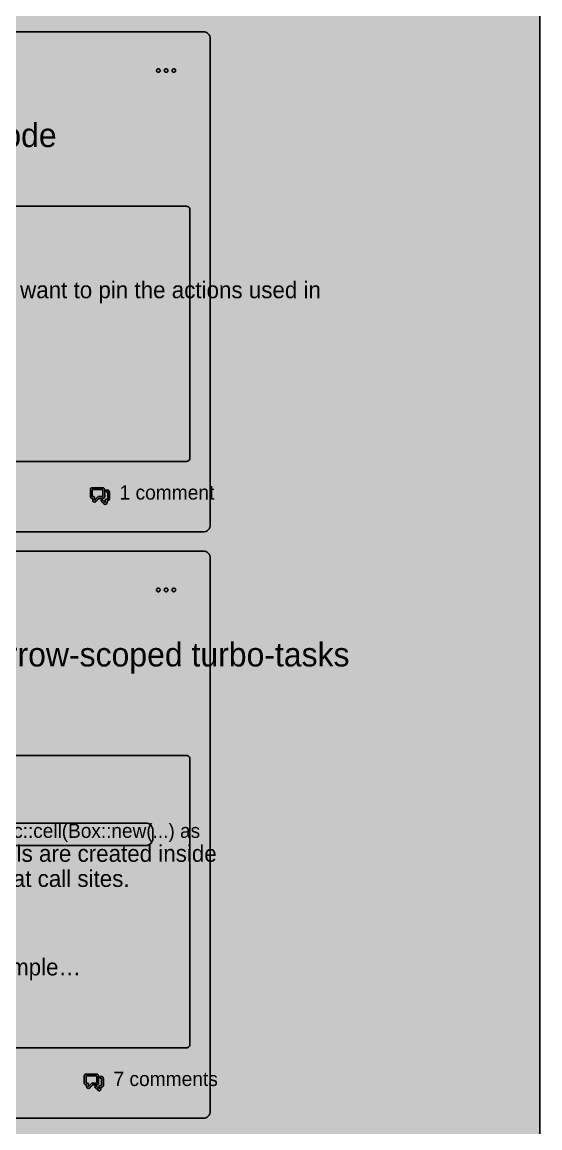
# Model space of a CAD drawing. Extents: x 0 to 2255, y 1 to 8699.
# Drawn here: x 846 to 1280, y 4123 to 5047 of the extents above; entities that cross this region are included whole.
import ezdxf

# ---------------------------------------------------------------- set-up
doc = ezdxf.new("R2010")
doc.units = 0

msp = doc.modelspace()

# ---------------------------------------------------------------- hatches: boundary and pattern name
at = {"true_color": 0x0d1117}
for points in [[(0, 8699), (1280, 8699), (1280, 0.77), (0, 0.77)], [(0, 8635), (1280, 8635), (1280, 0.77), (0, 0.77)], [(350, 5039.3), (998.03, 5039.3), (998.03, 5039.3), (999.2, 5039.18), (1000.33, 5038.84), (1001.37, 5038.29), (1002.28, 5037.54), (1003.02, 5036.63), (1003.58, 5035.6), (1003.92, 5034.47), (1004.03, 5033.3), (1004.03, 4626.97), (1004.03, 4626.97), (1003.92, 4625.8), (1003.58, 4624.67), (1003.02, 4623.63), (1002.28, 4622.72), (1001.37, 4621.98), (1000.33, 4621.42), (999.2, 4621.08), (998.03, 4620.97), (350, 4620.97), (350, 4620.97), (348.83, 4621.08), (347.7, 4621.42), (346.67, 4621.98), (345.76, 4622.72), (345.01, 4623.63), (344.46, 4624.67), (344.12, 4625.8), (344, 4626.97), (344, 5033.3), (344, 5033.3), (344.12, 5034.47), (344.46, 5035.6), (345.01, 5036.63), (345.76, 5037.54), (346.67, 5038.29), (347.7, 5038.84), (348.83, 5039.18), (350, 5039.3)], [(350, 4604.97), (998.03, 4604.97), (998.03, 4604.97), (999.2, 4604.85), (1000.33, 4604.51), (1001.37, 4603.96), (1002.28, 4603.21), (1003.02, 4602.3), (1003.58, 4601.26), (1003.92, 4600.14), (1004.03, 4598.97), (1004.03, 4136.58), (1004.03, 4136.58), (1003.92, 4135.41), (1003.58, 4134.29), (1003.02, 4133.25), (1002.28, 4132.34), (1001.37, 4131.59), (1000.33, 4131.04), (999.2, 4130.7), (998.03, 4130.58), (350, 4130.58), (350, 4130.58), (348.83, 4130.7), (347.7, 4131.04), (346.67, 4131.59), (345.76, 4132.34), (345.01, 4133.25), (344.46, 4134.29), (344.12, 4135.41), (344, 4136.58), (344, 4598.97), (344, 4598.97), (344.12, 4600.14), (344.46, 4601.26), (345.01, 4602.3), (345.76, 4603.21), (346.67, 4603.96), (347.7, 4604.51), (348.83, 4604.85), (350, 4604.97)]]:
    msp.add_hatch(color=256, dxfattribs=at).paths.add_polyline_path(points, flags=0)
at = {"true_color": 0x010409}
msp.add_hatch(color=256, dxfattribs=at).paths.add_polyline_path([(0, 8635), (1280, 8635), (1280, 0.77), (0, 0.77)], flags=0)
at = {"true_color": 0x9198a1}
h = msp.add_hatch(color=256, dxfattribs=at)
h.paths.add_polyline_path([(967.03, 5005.3), (967.18, 5005.31), (967.33, 5005.33), (967.47, 5005.36), (967.61, 5005.41), (967.74, 5005.48), (967.87, 5005.55), (967.98, 5005.64), (968.09, 5005.74), (968.19, 5005.85), (968.28, 5005.97), (968.36, 5006.09), (968.42, 5006.23), (968.47, 5006.36), (968.5, 5006.51), (968.53, 5006.65), (968.53, 5006.8), (968.53, 5006.95), (968.5, 5007.09), (968.47, 5007.24), (968.42, 5007.37), (968.36, 5007.51), (968.28, 5007.63), (968.19, 5007.75), (968.09, 5007.86), (967.98, 5007.96), (967.87, 5008.05), (967.74, 5008.12), (967.61, 5008.19), (967.47, 5008.24), (967.33, 5008.27), (967.18, 5008.29), (967.03, 5008.3), (966.89, 5008.29), (966.74, 5008.27), (966.6, 5008.24), (966.46, 5008.19), (966.33, 5008.12), (966.2, 5008.05), (966.08, 5007.96), (965.97, 5007.86), (965.87, 5007.75), (965.79, 5007.63), (965.71, 5007.51), (965.65, 5007.37), (965.6, 5007.24), (965.56, 5007.09), (965.54, 5006.95), (965.53, 5006.8), (965.54, 5006.65), (965.56, 5006.51), (965.6, 5006.36), (965.65, 5006.23), (965.71, 5006.09), (965.79, 5005.97), (965.87, 5005.85), (965.97, 5005.74), (966.08, 5005.64), (966.2, 5005.55), (966.33, 5005.48), (966.46, 5005.41), (966.6, 5005.36), (966.74, 5005.33), (966.89, 5005.31), (967.03, 5005.3)], flags=0)
h.paths.add_polyline_path([(960.53, 5005.3), (960.68, 5005.31), (960.83, 5005.33), (960.97, 5005.36), (961.11, 5005.41), (961.24, 5005.48), (961.37, 5005.55), (961.48, 5005.64), (961.59, 5005.74), (961.69, 5005.85), (961.78, 5005.97), (961.86, 5006.09), (961.92, 5006.23), (961.97, 5006.36), (962, 5006.51), (962.03, 5006.65), (962.03, 5006.8), (962.03, 5006.95), (962, 5007.09), (961.97, 5007.24), (961.92, 5007.37), (961.86, 5007.51), (961.78, 5007.63), (961.69, 5007.75), (961.59, 5007.86), (961.48, 5007.96), (961.37, 5008.05), (961.24, 5008.12), (961.11, 5008.19), (960.97, 5008.24), (960.83, 5008.27), (960.68, 5008.29), (960.53, 5008.3), (960.39, 5008.29), (960.24, 5008.27), (960.1, 5008.24), (959.96, 5008.19), (959.83, 5008.12), (959.7, 5008.05), (959.58, 5007.96), (959.47, 5007.86), (959.37, 5007.75), (959.29, 5007.63), (959.21, 5007.51), (959.15, 5007.37), (959.1, 5007.24), (959.06, 5007.09), (959.04, 5006.95), (959.03, 5006.8), (959.04, 5006.65), (959.06, 5006.51), (959.1, 5006.36), (959.15, 5006.23), (959.21, 5006.09), (959.29, 5005.97), (959.37, 5005.85), (959.47, 5005.74), (959.58, 5005.64), (959.7, 5005.55), (959.83, 5005.48), (959.96, 5005.41), (960.1, 5005.36), (960.24, 5005.33), (960.39, 5005.31), (960.53, 5005.3)], flags=0)
h.paths.add_polyline_path([(973.53, 5005.3), (973.68, 5005.31), (973.83, 5005.33), (973.97, 5005.36), (974.11, 5005.41), (974.24, 5005.48), (974.37, 5005.55), (974.48, 5005.64), (974.59, 5005.74), (974.69, 5005.85), (974.78, 5005.97), (974.86, 5006.09), (974.92, 5006.23), (974.97, 5006.36), (975, 5006.51), (975.03, 5006.65), (975.03, 5006.8), (975.03, 5006.95), (975, 5007.09), (974.97, 5007.24), (974.92, 5007.37), (974.86, 5007.51), (974.78, 5007.63), (974.69, 5007.75), (974.59, 5007.86), (974.48, 5007.96), (974.37, 5008.05), (974.24, 5008.12), (974.11, 5008.19), (973.97, 5008.24), (973.83, 5008.27), (973.68, 5008.29), (973.53, 5008.3), (973.39, 5008.29), (973.24, 5008.27), (973.1, 5008.24), (972.96, 5008.19), (972.83, 5008.12), (972.7, 5008.05), (972.58, 5007.96), (972.47, 5007.86), (972.37, 5007.75), (972.29, 5007.63), (972.21, 5007.51), (972.15, 5007.37), (972.1, 5007.24), (972.06, 5007.09), (972.04, 5006.95), (972.03, 5006.8), (972.04, 5006.65), (972.06, 5006.51), (972.1, 5006.36), (972.15, 5006.23), (972.21, 5006.09), (972.29, 5005.97), (972.37, 5005.85), (972.47, 5005.74), (972.58, 5005.64), (972.7, 5005.55), (972.83, 5005.48), (972.96, 5005.41), (973.1, 5005.36), (973.24, 5005.33), (973.39, 5005.31), (973.53, 5005.3)], flags=0)
at = {"true_color": 0x151b23}
for points in [[(364, 4893.3), (984.03, 4893.3), (984.03, 4893.3), (984.62, 4893.24), (985.18, 4893.07), (985.7, 4892.79), (986.15, 4892.42), (986.53, 4891.97), (986.8, 4891.45), (986.98, 4890.89), (987.03, 4890.3), (987.03, 4682.97), (987.03, 4682.97), (986.98, 4682.38), (986.8, 4681.82), (986.53, 4681.3), (986.15, 4680.85), (985.7, 4680.47), (985.18, 4680.2), (984.62, 4680.02), (984.03, 4679.97), (364, 4679.97), (364, 4679.97), (363.41, 4680.02), (362.85, 4680.2), (362.33, 4680.47), (361.88, 4680.85), (361.51, 4681.3), (361.23, 4681.82), (361.06, 4682.38), (361, 4682.97), (361, 4890.3), (361, 4890.3), (361.06, 4890.89), (361.23, 4891.45), (361.51, 4891.97), (361.88, 4892.42), (362.33, 4892.79), (362.85, 4893.07), (363.41, 4893.24), (364, 4893.3)], [(364, 4433.97), (984.03, 4433.97), (984.03, 4433.97), (984.62, 4433.91), (985.18, 4433.74), (985.7, 4433.46), (986.15, 4433.09), (986.53, 4432.63), (986.8, 4432.11), (986.98, 4431.55), (987.03, 4430.97), (987.03, 4192.58), (987.03, 4192.58), (986.98, 4192), (986.8, 4191.44), (986.53, 4190.92), (986.15, 4190.46), (985.7, 4190.09), (985.18, 4189.81), (984.62, 4189.64), (984.03, 4189.58), (364, 4189.58), (364, 4189.58), (363.41, 4189.64), (362.85, 4189.81), (362.33, 4190.09), (361.88, 4190.46), (361.51, 4190.92), (361.23, 4191.44), (361.06, 4192), (361, 4192.58), (361, 4430.97), (361, 4430.97), (361.06, 4431.55), (361.23, 4432.11), (361.51, 4432.63), (361.88, 4433.09), (362.33, 4433.46), (362.85, 4433.74), (363.41, 4433.91), (364, 4433.97)]]:
    msp.add_hatch(color=256, dxfattribs=at).paths.add_polyline_path(points, flags=0)
at = {"true_color": 0x9198a1}
h = msp.add_hatch(color=256, dxfattribs=at)
h.paths.add_polyline_path([(905.37, 4657.97), (906.03, 4657.97), (906.7, 4657.97), (907.36, 4657.97), (908.03, 4657.97), (908.69, 4657.97), (909.36, 4657.97), (910.02, 4657.97), (910.69, 4657.97), (911.35, 4657.97), (912.01, 4657.97), (912.68, 4657.97), (913.34, 4657.97), (914.01, 4657.96), (914.65, 4657.78), (915.17, 4657.38), (915.51, 4656.82), (915.62, 4656.16), (915.62, 4655.5), (915.62, 4654.83), (915.62, 4654.17), (915.62, 4653.5), (915.62, 4652.84), (915.62, 4652.18), (915.62, 4651.51), (915.62, 4650.85), (915.54, 4650.19), (915.22, 4649.61), (914.71, 4649.18), (914.08, 4648.98), (913.42, 4648.97), (912.76, 4648.97), (912.09, 4648.97), (911.43, 4648.97), (910.76, 4648.97), (910.27, 4648.56), (909.8, 4648.09), (909.33, 4647.62), (908.86, 4647.15), (908.39, 4646.68), (907.9, 4646.22), (907.29, 4645.98), (906.63, 4646.04), (906.06, 4646.38), (905.7, 4646.93), (905.62, 4647.58), (905.62, 4648.25), (905.62, 4648.91), (905.01, 4649), (904.4, 4649.26), (903.93, 4649.72), (903.66, 4650.33), (903.62, 4650.99), (903.62, 4651.65), (903.62, 4652.32), (903.62, 4652.98), (903.62, 4653.65), (903.62, 4654.31), (903.62, 4654.98), (903.62, 4655.64), (903.62, 4656.31), (903.78, 4656.95), (904.16, 4657.49), (904.72, 4657.84), (905.37, 4657.97)], flags=0)
h.paths.add_polyline_path([(905.12, 4656.22), (905.12, 4655.7), (905.12, 4655.17), (905.12, 4654.65), (905.12, 4654.13), (905.12, 4653.61), (905.12, 4653.09), (905.12, 4652.57), (905.12, 4652.04), (905.12, 4651.52), (905.12, 4651), (905.22, 4650.51), (905.73, 4650.47), (906.25, 4650.47), (906.75, 4650.36), (907.08, 4649.96), (907.12, 4649.44), (907.12, 4648.92), (907.12, 4648.4), (907.12, 4647.88), (907.24, 4647.65), (907.6, 4648.01), (907.97, 4648.38), (908.34, 4648.75), (908.71, 4649.12), (909.08, 4649.49), (909.45, 4649.86), (909.82, 4650.23), (910.27, 4650.46), (910.79, 4650.47), (911.31, 4650.47), (911.84, 4650.47), (912.36, 4650.47), (912.88, 4650.47), (913.4, 4650.47), (913.92, 4650.47), (914.12, 4650.9), (914.12, 4651.42), (914.12, 4651.94), (914.12, 4652.47), (914.12, 4652.99), (914.12, 4653.51), (914.12, 4654.03), (914.12, 4654.55), (914.12, 4655.07), (914.12, 4655.59), (914.12, 4656.12), (913.84, 4656.47), (913.32, 4656.47), (912.8, 4656.47), (912.27, 4656.47), (911.75, 4656.47), (911.23, 4656.47), (910.71, 4656.47), (910.19, 4656.47), (909.67, 4656.47), (909.15, 4656.47), (908.62, 4656.47), (908.1, 4656.47), (907.58, 4656.47), (907.06, 4656.47), (906.54, 4656.47), (906.02, 4656.47), (905.5, 4656.47), (905.12, 4656.22)], flags=0)
h.paths.add_polyline_path([(918.12, 4654.22), (917.65, 4654.47), (917.05, 4654.54), (916.66, 4654.98), (916.71, 4655.57), (917.17, 4655.94), (917.78, 4655.97), (918.38, 4655.89), (918.92, 4655.61), (919.33, 4655.17), (919.57, 4654.61), (919.62, 4654.01), (919.62, 4653.4), (919.62, 4652.79), (919.62, 4652.18), (919.62, 4651.57), (919.62, 4650.96), (919.62, 4650.35), (919.62, 4649.74), (919.62, 4649.13), (919.61, 4648.52), (919.43, 4647.94), (919.07, 4647.45), (918.57, 4647.11), (917.98, 4646.97), (917.62, 4646.72), (917.62, 4646.11), (917.62, 4645.5), (917.52, 4644.9), (917.19, 4644.4), (916.68, 4644.07), (916.08, 4643.97), (915.5, 4644.13), (915.02, 4644.5), (914.59, 4644.93), (914.16, 4645.36), (913.73, 4645.79), (913.3, 4646.23), (912.87, 4646.66), (912.6, 4647.19), (912.8, 4647.75), (913.34, 4647.98), (913.89, 4647.76), (914.32, 4647.32), (914.75, 4646.89), (915.18, 4646.46), (915.61, 4646.03), (916.04, 4645.6), (916.12, 4646.03), (916.12, 4646.64), (916.12, 4647.25), (916.13, 4647.86), (916.46, 4648.35), (917.05, 4648.47), (917.66, 4648.47), (918.12, 4648.73), (918.12, 4649.34), (918.12, 4649.95), (918.12, 4650.56), (918.12, 4651.17), (918.12, 4651.78), (918.12, 4652.39), (918.12, 4653), (918.12, 4653.61), (918.12, 4654.22)], flags=0)
h = msp.add_hatch(color=256, dxfattribs=at)
h.paths.add_polyline_path([(967.03, 4570.97), (967.18, 4570.97), (967.33, 4571), (967.47, 4571.03), (967.61, 4571.08), (967.74, 4571.14), (967.87, 4571.22), (967.98, 4571.31), (968.09, 4571.41), (968.19, 4571.52), (968.28, 4571.63), (968.36, 4571.76), (968.42, 4571.89), (968.47, 4572.03), (968.5, 4572.17), (968.53, 4572.32), (968.53, 4572.47), (968.53, 4572.61), (968.5, 4572.76), (968.47, 4572.9), (968.42, 4573.04), (968.36, 4573.17), (968.28, 4573.3), (968.19, 4573.42), (968.09, 4573.53), (967.98, 4573.63), (967.87, 4573.71), (967.74, 4573.79), (967.61, 4573.85), (967.47, 4573.9), (967.33, 4573.94), (967.18, 4573.96), (967.03, 4573.97), (966.89, 4573.96), (966.74, 4573.94), (966.6, 4573.9), (966.46, 4573.85), (966.33, 4573.79), (966.2, 4573.71), (966.08, 4573.63), (965.97, 4573.53), (965.87, 4573.42), (965.79, 4573.3), (965.71, 4573.17), (965.65, 4573.04), (965.6, 4572.9), (965.56, 4572.76), (965.54, 4572.61), (965.53, 4572.47), (965.54, 4572.32), (965.56, 4572.17), (965.6, 4572.03), (965.65, 4571.89), (965.71, 4571.76), (965.79, 4571.63), (965.87, 4571.52), (965.97, 4571.41), (966.08, 4571.31), (966.2, 4571.22), (966.33, 4571.14), (966.46, 4571.08), (966.6, 4571.03), (966.74, 4571), (966.89, 4570.97), (967.03, 4570.97)], flags=0)
h.paths.add_polyline_path([(960.53, 4570.97), (960.68, 4570.97), (960.83, 4571), (960.97, 4571.03), (961.11, 4571.08), (961.24, 4571.14), (961.37, 4571.22), (961.48, 4571.31), (961.59, 4571.41), (961.69, 4571.52), (961.78, 4571.63), (961.86, 4571.76), (961.92, 4571.89), (961.97, 4572.03), (962, 4572.17), (962.03, 4572.32), (962.03, 4572.47), (962.03, 4572.61), (962, 4572.76), (961.97, 4572.9), (961.92, 4573.04), (961.86, 4573.17), (961.78, 4573.3), (961.69, 4573.42), (961.59, 4573.53), (961.48, 4573.63), (961.37, 4573.71), (961.24, 4573.79), (961.11, 4573.85), (960.97, 4573.9), (960.83, 4573.94), (960.68, 4573.96), (960.53, 4573.97), (960.39, 4573.96), (960.24, 4573.94), (960.1, 4573.9), (959.96, 4573.85), (959.83, 4573.79), (959.7, 4573.71), (959.58, 4573.63), (959.47, 4573.53), (959.37, 4573.42), (959.29, 4573.3), (959.21, 4573.17), (959.15, 4573.04), (959.1, 4572.9), (959.06, 4572.76), (959.04, 4572.61), (959.03, 4572.47), (959.04, 4572.32), (959.06, 4572.17), (959.1, 4572.03), (959.15, 4571.89), (959.21, 4571.76), (959.29, 4571.63), (959.37, 4571.52), (959.47, 4571.41), (959.58, 4571.31), (959.7, 4571.22), (959.83, 4571.14), (959.96, 4571.08), (960.1, 4571.03), (960.24, 4571), (960.39, 4570.97), (960.53, 4570.97)], flags=0)
h.paths.add_polyline_path([(973.53, 4570.97), (973.68, 4570.97), (973.83, 4571), (973.97, 4571.03), (974.11, 4571.08), (974.24, 4571.14), (974.37, 4571.22), (974.48, 4571.31), (974.59, 4571.41), (974.69, 4571.52), (974.78, 4571.63), (974.86, 4571.76), (974.92, 4571.89), (974.97, 4572.03), (975, 4572.17), (975.03, 4572.32), (975.03, 4572.47), (975.03, 4572.61), (975, 4572.76), (974.97, 4572.9), (974.92, 4573.04), (974.86, 4573.17), (974.78, 4573.3), (974.69, 4573.42), (974.59, 4573.53), (974.48, 4573.63), (974.37, 4573.71), (974.24, 4573.79), (974.11, 4573.85), (973.97, 4573.9), (973.83, 4573.94), (973.68, 4573.96), (973.53, 4573.97), (973.39, 4573.96), (973.24, 4573.94), (973.1, 4573.9), (972.96, 4573.85), (972.83, 4573.79), (972.7, 4573.71), (972.58, 4573.63), (972.47, 4573.53), (972.37, 4573.42), (972.29, 4573.3), (972.21, 4573.17), (972.15, 4573.04), (972.1, 4572.9), (972.06, 4572.76), (972.04, 4572.61), (972.03, 4572.47), (972.04, 4572.32), (972.06, 4572.17), (972.1, 4572.03), (972.15, 4571.89), (972.21, 4571.76), (972.29, 4571.63), (972.37, 4571.52), (972.47, 4571.41), (972.58, 4571.31), (972.7, 4571.22), (972.83, 4571.14), (972.96, 4571.08), (973.1, 4571.03), (973.24, 4571), (973.39, 4570.97), (973.53, 4570.97)], flags=0)
at = {"true_color": 0x656c76}
msp.add_hatch(color=256, dxfattribs=at).paths.add_polyline_path([(518.33, 4377.47), (949.95, 4377.47), (949.95, 4377.47), (951.12, 4377.35), (952.25, 4377.01), (953.28, 4376.46), (954.19, 4375.71), (954.94, 4374.8), (955.49, 4373.76), (955.83, 4372.64), (955.95, 4371.47), (955.95, 4364.7), (955.95, 4364.7), (955.83, 4363.53), (955.49, 4362.4), (954.94, 4361.37), (954.19, 4360.46), (953.28, 4359.71), (952.25, 4359.16), (951.12, 4358.82), (949.95, 4358.7), (518.33, 4358.7), (518.33, 4358.7), (517.16, 4358.82), (516.04, 4359.16), (515, 4359.71), (514.09, 4360.46), (513.34, 4361.37), (512.79, 4362.4), (512.45, 4363.53), (512.33, 4364.7), (512.33, 4371.47), (512.33, 4371.47), (512.45, 4372.64), (512.79, 4373.76), (513.34, 4374.8), (514.09, 4375.71), (515, 4376.46), (516.04, 4377.01), (517.16, 4377.35), (518.33, 4377.47)], flags=0)
at = {"true_color": 0x9198a1}
h = msp.add_hatch(color=256, dxfattribs=at)
h.paths.add_polyline_path([(900.27, 4167.58), (900.93, 4167.58), (901.6, 4167.58), (902.26, 4167.58), (902.93, 4167.58), (903.59, 4167.58), (904.26, 4167.58), (904.92, 4167.58), (905.59, 4167.58), (906.25, 4167.58), (906.91, 4167.58), (907.58, 4167.58), (908.24, 4167.58), (908.91, 4167.58), (909.55, 4167.4), (910.07, 4167), (910.41, 4166.43), (910.52, 4165.78), (910.52, 4165.12), (910.52, 4164.45), (910.52, 4163.79), (910.52, 4163.12), (910.52, 4162.46), (910.52, 4161.79), (910.52, 4161.13), (910.52, 4160.46), (910.44, 4159.81), (910.12, 4159.23), (909.61, 4158.8), (908.98, 4158.6), (908.32, 4158.58), (907.66, 4158.58), (906.99, 4158.58), (906.33, 4158.58), (905.66, 4158.58), (905.17, 4158.17), (904.7, 4157.7), (904.23, 4157.23), (903.76, 4156.76), (903.29, 4156.29), (902.8, 4155.84), (902.19, 4155.6), (901.53, 4155.66), (900.96, 4155.99), (900.6, 4156.55), (900.52, 4157.2), (900.52, 4157.87), (900.52, 4158.53), (899.91, 4158.62), (899.3, 4158.88), (898.83, 4159.34), (898.56, 4159.94), (898.52, 4160.6), (898.52, 4161.27), (898.52, 4161.93), (898.52, 4162.6), (898.52, 4163.26), (898.52, 4163.93), (898.52, 4164.59), (898.52, 4165.26), (898.52, 4165.92), (898.68, 4166.56), (899.06, 4167.1), (899.62, 4167.46), (900.27, 4167.58)], flags=0)
h.paths.add_polyline_path([(900.02, 4165.83), (900.02, 4165.31), (900.02, 4164.79), (900.02, 4164.27), (900.02, 4163.75), (900.02, 4163.23), (900.02, 4162.7), (900.02, 4162.18), (900.02, 4161.66), (900.02, 4161.14), (900.02, 4160.62), (900.12, 4160.13), (900.63, 4160.08), (901.15, 4160.08), (901.65, 4159.98), (901.98, 4159.58), (902.02, 4159.06), (902.02, 4158.54), (902.02, 4158.02), (902.02, 4157.5), (902.14, 4157.26), (902.5, 4157.63), (902.87, 4158), (903.24, 4158.37), (903.61, 4158.74), (903.98, 4159.11), (904.35, 4159.48), (904.72, 4159.84), (905.17, 4160.08), (905.69, 4160.08), (906.21, 4160.08), (906.74, 4160.08), (907.26, 4160.08), (907.78, 4160.08), (908.3, 4160.08), (908.82, 4160.09), (909.02, 4160.52), (909.02, 4161.04), (909.02, 4161.56), (909.02, 4162.08), (909.02, 4162.6), (909.02, 4163.12), (909.02, 4163.65), (909.02, 4164.17), (909.02, 4164.69), (909.02, 4165.21), (909.02, 4165.73), (908.74, 4166.08), (908.22, 4166.08), (907.7, 4166.08), (907.17, 4166.08), (906.65, 4166.08), (906.13, 4166.08), (905.61, 4166.08), (905.09, 4166.08), (904.57, 4166.08), (904.05, 4166.08), (903.52, 4166.08), (903, 4166.08), (902.48, 4166.08), (901.96, 4166.08), (901.44, 4166.08), (900.92, 4166.08), (900.4, 4166.08), (900.02, 4165.83)], flags=0)
h.paths.add_polyline_path([(913.02, 4163.83), (912.55, 4164.08), (911.95, 4164.15), (911.56, 4164.6), (911.61, 4165.19), (912.07, 4165.56), (912.68, 4165.58), (913.28, 4165.51), (913.82, 4165.23), (914.23, 4164.79), (914.47, 4164.23), (914.52, 4163.62), (914.52, 4163.01), (914.52, 4162.41), (914.52, 4161.8), (914.52, 4161.19), (914.52, 4160.58), (914.52, 4159.97), (914.52, 4159.36), (914.52, 4158.75), (914.51, 4158.14), (914.33, 4157.56), (913.97, 4157.07), (913.47, 4156.73), (912.88, 4156.59), (912.52, 4156.34), (912.52, 4155.73), (912.52, 4155.12), (912.42, 4154.52), (912.09, 4154.01), (911.58, 4153.68), (910.98, 4153.59), (910.4, 4153.74), (909.92, 4154.12), (909.49, 4154.55), (909.06, 4154.98), (908.63, 4155.41), (908.2, 4155.84), (907.77, 4156.27), (907.5, 4156.8), (907.7, 4157.36), (908.24, 4157.6), (908.79, 4157.37), (909.22, 4156.94), (909.65, 4156.51), (910.08, 4156.08), (910.51, 4155.65), (910.94, 4155.22), (911.02, 4155.65), (911.02, 4156.26), (911.02, 4156.87), (911.03, 4157.48), (911.36, 4157.97), (911.95, 4158.08), (912.56, 4158.08), (913.02, 4158.35), (913.02, 4158.96), (913.02, 4159.57), (913.02, 4160.18), (913.02, 4160.78), (913.02, 4161.39), (913.02, 4162), (913.02, 4162.61), (913.02, 4163.22), (913.02, 4163.83)], flags=0)

# ---------------------------------------------------------------- linework, layer by layer
at = {"true_color": 0x0d1117}
for points in [[(0, 8699), (1280, 8699), (1280, 0.77), (0, 0.77)], [(0, 8635), (1280, 8635), (1280, 0.77), (0, 0.77)]]:
    msp.add_lwpolyline(points, close=True, dxfattribs=at)
at = {"true_color": 0x010409}
msp.add_lwpolyline([(0, 8635), (1280, 8635), (1280, 0.77), (0, 0.77)], close=True, dxfattribs=at)
at = {"true_color": 0x3d444d}
for points in [[(350, 5039.3), (998.03, 5039.3), (998.03, 5039.3), (999.2, 5039.18), (1000.33, 5038.84), (1001.37, 5038.29), (1002.28, 5037.54), (1003.02, 5036.63), (1003.58, 5035.6), (1003.92, 5034.47), (1004.03, 5033.3), (1004.03, 4626.97), (1004.03, 4626.97), (1003.92, 4625.8), (1003.58, 4624.67), (1003.02, 4623.63), (1002.28, 4622.72), (1001.37, 4621.98), (1000.33, 4621.42), (999.2, 4621.08), (998.03, 4620.97), (350, 4620.97)], [(350, 4604.97), (998.03, 4604.97), (998.03, 4604.97), (999.2, 4604.85), (1000.33, 4604.51), (1001.37, 4603.96), (1002.28, 4603.21), (1003.02, 4602.3), (1003.58, 4601.26), (1003.92, 4600.14), (1004.03, 4598.97), (1004.03, 4136.58), (1004.03, 4136.58), (1003.92, 4135.41), (1003.58, 4134.29), (1003.02, 4133.25), (1002.28, 4132.34), (1001.37, 4131.59), (1000.33, 4131.04), (999.2, 4130.7), (998.03, 4130.58), (350, 4130.58)]]:
    msp.add_lwpolyline(points, dxfattribs=at)
at = {"true_color": 0x9198a1}
for points in [[(960.53, 5005.3), (960.68, 5005.31), (960.83, 5005.33), (960.97, 5005.36), (961.11, 5005.41), (961.24, 5005.48), (961.37, 5005.55), (961.48, 5005.64), (961.59, 5005.74), (961.69, 5005.85), (961.78, 5005.97), (961.86, 5006.09), (961.92, 5006.23), (961.97, 5006.36), (962, 5006.51), (962.03, 5006.65), (962.03, 5006.8), (962.03, 5006.95), (962, 5007.09), (961.97, 5007.24), (961.92, 5007.37), (961.86, 5007.51), (961.78, 5007.63), (961.69, 5007.75), (961.59, 5007.86), (961.48, 5007.96), (961.37, 5008.05), (961.24, 5008.12), (961.11, 5008.19), (960.97, 5008.24), (960.83, 5008.27), (960.68, 5008.29), (960.53, 5008.3), (960.39, 5008.29), (960.24, 5008.27), (960.1, 5008.24), (959.96, 5008.19), (959.83, 5008.12), (959.7, 5008.05), (959.58, 5007.96), (959.47, 5007.86), (959.37, 5007.75), (959.29, 5007.63), (959.21, 5007.51), (959.15, 5007.37), (959.1, 5007.24), (959.06, 5007.09), (959.04, 5006.95), (959.03, 5006.8), (959.04, 5006.65), (959.06, 5006.51), (959.1, 5006.36), (959.15, 5006.23), (959.21, 5006.09), (959.29, 5005.97), (959.37, 5005.85), (959.47, 5005.74), (959.58, 5005.64), (959.7, 5005.55), (959.83, 5005.48), (959.96, 5005.41), (960.1, 5005.36), (960.24, 5005.33), (960.39, 5005.31), (960.53, 5005.3)], [(967.03, 5005.3), (967.18, 5005.31), (967.33, 5005.33), (967.47, 5005.36), (967.61, 5005.41), (967.74, 5005.48), (967.87, 5005.55), (967.98, 5005.64), (968.09, 5005.74), (968.19, 5005.85), (968.28, 5005.97), (968.36, 5006.09), (968.42, 5006.23), (968.47, 5006.36), (968.5, 5006.51), (968.53, 5006.65), (968.53, 5006.8), (968.53, 5006.95), (968.5, 5007.09), (968.47, 5007.24), (968.42, 5007.37), (968.36, 5007.51), (968.28, 5007.63), (968.19, 5007.75), (968.09, 5007.86), (967.98, 5007.96), (967.87, 5008.05), (967.74, 5008.12), (967.61, 5008.19), (967.47, 5008.24), (967.33, 5008.27), (967.18, 5008.29), (967.03, 5008.3), (966.89, 5008.29), (966.74, 5008.27), (966.6, 5008.24), (966.46, 5008.19), (966.33, 5008.12), (966.2, 5008.05), (966.08, 5007.96), (965.97, 5007.86), (965.87, 5007.75), (965.79, 5007.63), (965.71, 5007.51), (965.65, 5007.37), (965.6, 5007.24), (965.56, 5007.09), (965.54, 5006.95), (965.53, 5006.8), (965.54, 5006.65), (965.56, 5006.51), (965.6, 5006.36), (965.65, 5006.23), (965.71, 5006.09), (965.79, 5005.97), (965.87, 5005.85), (965.97, 5005.74), (966.08, 5005.64), (966.2, 5005.55), (966.33, 5005.48), (966.46, 5005.41), (966.6, 5005.36), (966.74, 5005.33), (966.89, 5005.31), (967.03, 5005.3)], [(973.53, 5005.3), (973.68, 5005.31), (973.83, 5005.33), (973.97, 5005.36), (974.11, 5005.41), (974.24, 5005.48), (974.37, 5005.55), (974.48, 5005.64), (974.59, 5005.74), (974.69, 5005.85), (974.78, 5005.97), (974.86, 5006.09), (974.92, 5006.23), (974.97, 5006.36), (975, 5006.51), (975.03, 5006.65), (975.03, 5006.8), (975.03, 5006.95), (975, 5007.09), (974.97, 5007.24), (974.92, 5007.37), (974.86, 5007.51), (974.78, 5007.63), (974.69, 5007.75), (974.59, 5007.86), (974.48, 5007.96), (974.37, 5008.05), (974.24, 5008.12), (974.11, 5008.19), (973.97, 5008.24), (973.83, 5008.27), (973.68, 5008.29), (973.53, 5008.3), (973.39, 5008.29), (973.24, 5008.27), (973.1, 5008.24), (972.96, 5008.19), (972.83, 5008.12), (972.7, 5008.05), (972.58, 5007.96), (972.47, 5007.86), (972.37, 5007.75), (972.29, 5007.63), (972.21, 5007.51), (972.15, 5007.37), (972.1, 5007.24), (972.06, 5007.09), (972.04, 5006.95), (972.03, 5006.8), (972.04, 5006.65), (972.06, 5006.51), (972.1, 5006.36), (972.15, 5006.23), (972.21, 5006.09), (972.29, 5005.97), (972.37, 5005.85), (972.47, 5005.74), (972.58, 5005.64), (972.7, 5005.55), (972.83, 5005.48), (972.96, 5005.41), (973.1, 5005.36), (973.24, 5005.33), (973.39, 5005.31), (973.53, 5005.3)], [(905.37, 4657.97), (906.03, 4657.97), (906.7, 4657.97), (907.36, 4657.97), (908.03, 4657.97), (908.69, 4657.97), (909.36, 4657.97), (910.02, 4657.97), (910.69, 4657.97), (911.35, 4657.97), (912.01, 4657.97), (912.68, 4657.97), (913.34, 4657.97), (914.01, 4657.96), (914.65, 4657.78), (915.17, 4657.38), (915.51, 4656.82), (915.62, 4656.16), (915.62, 4655.5), (915.62, 4654.83), (915.62, 4654.17), (915.62, 4653.5), (915.62, 4652.84), (915.62, 4652.18), (915.62, 4651.51), (915.62, 4650.85), (915.54, 4650.19), (915.22, 4649.61), (914.71, 4649.18), (914.08, 4648.98), (913.42, 4648.97), (912.76, 4648.97), (912.09, 4648.97), (911.43, 4648.97), (910.76, 4648.97), (910.27, 4648.56), (909.8, 4648.09), (909.33, 4647.62), (908.86, 4647.15), (908.39, 4646.68), (907.9, 4646.22), (907.29, 4645.98), (906.63, 4646.04), (906.06, 4646.38), (905.7, 4646.93), (905.62, 4647.58), (905.62, 4648.25), (905.62, 4648.91), (905.01, 4649), (904.4, 4649.26), (903.93, 4649.72), (903.66, 4650.33), (903.62, 4650.99), (903.62, 4651.65), (903.62, 4652.32), (903.62, 4652.98), (903.62, 4653.65), (903.62, 4654.31), (903.62, 4654.98), (903.62, 4655.64), (903.62, 4656.31), (903.78, 4656.95), (904.16, 4657.49), (904.72, 4657.84), (905.37, 4657.97)], [(905.12, 4656.22), (905.12, 4655.7), (905.12, 4655.17), (905.12, 4654.65), (905.12, 4654.13), (905.12, 4653.61), (905.12, 4653.09), (905.12, 4652.57), (905.12, 4652.04), (905.12, 4651.52), (905.12, 4651), (905.22, 4650.51), (905.73, 4650.47), (906.25, 4650.47), (906.75, 4650.36), (907.08, 4649.96), (907.12, 4649.44), (907.12, 4648.92), (907.12, 4648.4), (907.12, 4647.88), (907.24, 4647.65), (907.6, 4648.01), (907.97, 4648.38), (908.34, 4648.75), (908.71, 4649.12), (909.08, 4649.49), (909.45, 4649.86), (909.82, 4650.23), (910.27, 4650.46), (910.79, 4650.47), (911.31, 4650.47), (911.84, 4650.47), (912.36, 4650.47), (912.88, 4650.47), (913.4, 4650.47), (913.92, 4650.47), (914.12, 4650.9), (914.12, 4651.42), (914.12, 4651.94), (914.12, 4652.47), (914.12, 4652.99), (914.12, 4653.51), (914.12, 4654.03), (914.12, 4654.55), (914.12, 4655.07), (914.12, 4655.59), (914.12, 4656.12), (913.84, 4656.47), (913.32, 4656.47), (912.8, 4656.47), (912.27, 4656.47), (911.75, 4656.47), (911.23, 4656.47), (910.71, 4656.47), (910.19, 4656.47), (909.67, 4656.47), (909.15, 4656.47), (908.62, 4656.47), (908.1, 4656.47), (907.58, 4656.47), (907.06, 4656.47), (906.54, 4656.47), (906.02, 4656.47), (905.5, 4656.47), (905.12, 4656.22)], [(918.12, 4654.22), (917.65, 4654.47), (917.05, 4654.54), (916.66, 4654.98), (916.71, 4655.57), (917.17, 4655.94), (917.78, 4655.97), (918.38, 4655.89), (918.92, 4655.61), (919.33, 4655.17), (919.57, 4654.61), (919.62, 4654.01), (919.62, 4653.4), (919.62, 4652.79), (919.62, 4652.18), (919.62, 4651.57), (919.62, 4650.96), (919.62, 4650.35), (919.62, 4649.74), (919.62, 4649.13), (919.61, 4648.52), (919.43, 4647.94), (919.07, 4647.45), (918.57, 4647.11), (917.98, 4646.97), (917.62, 4646.72), (917.62, 4646.11), (917.62, 4645.5), (917.52, 4644.9), (917.19, 4644.4), (916.68, 4644.07), (916.08, 4643.97), (915.5, 4644.13), (915.02, 4644.5), (914.59, 4644.93), (914.16, 4645.36), (913.73, 4645.79), (913.3, 4646.23), (912.87, 4646.66), (912.6, 4647.19), (912.8, 4647.75), (913.34, 4647.98), (913.89, 4647.76), (914.32, 4647.32), (914.75, 4646.89), (915.18, 4646.46), (915.61, 4646.03), (916.04, 4645.6), (916.12, 4646.03), (916.12, 4646.64), (916.12, 4647.25), (916.13, 4647.86), (916.46, 4648.35), (917.05, 4648.47), (917.66, 4648.47), (918.12, 4648.73), (918.12, 4649.34), (918.12, 4649.95), (918.12, 4650.56), (918.12, 4651.17), (918.12, 4651.78), (918.12, 4652.39), (918.12, 4653), (918.12, 4653.61), (918.12, 4654.22)], [(960.53, 4570.97), (960.68, 4570.97), (960.83, 4571), (960.97, 4571.03), (961.11, 4571.08), (961.24, 4571.14), (961.37, 4571.22), (961.48, 4571.31), (961.59, 4571.41), (961.69, 4571.52), (961.78, 4571.63), (961.86, 4571.76), (961.92, 4571.89), (961.97, 4572.03), (962, 4572.17), (962.03, 4572.32), (962.03, 4572.47), (962.03, 4572.61), (962, 4572.76), (961.97, 4572.9), (961.92, 4573.04), (961.86, 4573.17), (961.78, 4573.3), (961.69, 4573.42), (961.59, 4573.53), (961.48, 4573.63), (961.37, 4573.71), (961.24, 4573.79), (961.11, 4573.85), (960.97, 4573.9), (960.83, 4573.94), (960.68, 4573.96), (960.53, 4573.97), (960.39, 4573.96), (960.24, 4573.94), (960.1, 4573.9), (959.96, 4573.85), (959.83, 4573.79), (959.7, 4573.71), (959.58, 4573.63), (959.47, 4573.53), (959.37, 4573.42), (959.29, 4573.3), (959.21, 4573.17), (959.15, 4573.04), (959.1, 4572.9), (959.06, 4572.76), (959.04, 4572.61), (959.03, 4572.47), (959.04, 4572.32), (959.06, 4572.17), (959.1, 4572.03), (959.15, 4571.89), (959.21, 4571.76), (959.29, 4571.63), (959.37, 4571.52), (959.47, 4571.41), (959.58, 4571.31), (959.7, 4571.22), (959.83, 4571.14), (959.96, 4571.08), (960.1, 4571.03), (960.24, 4571), (960.39, 4570.97), (960.53, 4570.97)], [(967.03, 4570.97), (967.18, 4570.97), (967.33, 4571), (967.47, 4571.03), (967.61, 4571.08), (967.74, 4571.14), (967.87, 4571.22), (967.98, 4571.31), (968.09, 4571.41), (968.19, 4571.52), (968.28, 4571.63), (968.36, 4571.76), (968.42, 4571.89), (968.47, 4572.03), (968.5, 4572.17), (968.53, 4572.32), (968.53, 4572.47), (968.53, 4572.61), (968.5, 4572.76), (968.47, 4572.9), (968.42, 4573.04), (968.36, 4573.17), (968.28, 4573.3), (968.19, 4573.42), (968.09, 4573.53), (967.98, 4573.63), (967.87, 4573.71), (967.74, 4573.79), (967.61, 4573.85), (967.47, 4573.9), (967.33, 4573.94), (967.18, 4573.96), (967.03, 4573.97), (966.89, 4573.96), (966.74, 4573.94), (966.6, 4573.9), (966.46, 4573.85), (966.33, 4573.79), (966.2, 4573.71), (966.08, 4573.63), (965.97, 4573.53), (965.87, 4573.42), (965.79, 4573.3), (965.71, 4573.17), (965.65, 4573.04), (965.6, 4572.9), (965.56, 4572.76), (965.54, 4572.61), (965.53, 4572.47), (965.54, 4572.32), (965.56, 4572.17), (965.6, 4572.03), (965.65, 4571.89), (965.71, 4571.76), (965.79, 4571.63), (965.87, 4571.52), (965.97, 4571.41), (966.08, 4571.31), (966.2, 4571.22), (966.33, 4571.14), (966.46, 4571.08), (966.6, 4571.03), (966.74, 4571), (966.89, 4570.97), (967.03, 4570.97)], [(973.53, 4570.97), (973.68, 4570.97), (973.83, 4571), (973.97, 4571.03), (974.11, 4571.08), (974.24, 4571.14), (974.37, 4571.22), (974.48, 4571.31), (974.59, 4571.41), (974.69, 4571.52), (974.78, 4571.63), (974.86, 4571.76), (974.92, 4571.89), (974.97, 4572.03), (975, 4572.17), (975.03, 4572.32), (975.03, 4572.47), (975.03, 4572.61), (975, 4572.76), (974.97, 4572.9), (974.92, 4573.04), (974.86, 4573.17), (974.78, 4573.3), (974.69, 4573.42), (974.59, 4573.53), (974.48, 4573.63), (974.37, 4573.71), (974.24, 4573.79), (974.11, 4573.85), (973.97, 4573.9), (973.83, 4573.94), (973.68, 4573.96), (973.53, 4573.97), (973.39, 4573.96), (973.24, 4573.94), (973.1, 4573.9), (972.96, 4573.85), (972.83, 4573.79), (972.7, 4573.71), (972.58, 4573.63), (972.47, 4573.53), (972.37, 4573.42), (972.29, 4573.3), (972.21, 4573.17), (972.15, 4573.04), (972.1, 4572.9), (972.06, 4572.76), (972.04, 4572.61), (972.03, 4572.47), (972.04, 4572.32), (972.06, 4572.17), (972.1, 4572.03), (972.15, 4571.89), (972.21, 4571.76), (972.29, 4571.63), (972.37, 4571.52), (972.47, 4571.41), (972.58, 4571.31), (972.7, 4571.22), (972.83, 4571.14), (972.96, 4571.08), (973.1, 4571.03), (973.24, 4571), (973.39, 4570.97), (973.53, 4570.97)], [(900.27, 4167.58), (900.93, 4167.58), (901.6, 4167.58), (902.26, 4167.58), (902.93, 4167.58), (903.59, 4167.58), (904.26, 4167.58), (904.92, 4167.58), (905.59, 4167.58), (906.25, 4167.58), (906.91, 4167.58), (907.58, 4167.58), (908.24, 4167.58), (908.91, 4167.58), (909.55, 4167.4), (910.07, 4167), (910.41, 4166.43), (910.52, 4165.78), (910.52, 4165.12), (910.52, 4164.45), (910.52, 4163.79), (910.52, 4163.12), (910.52, 4162.46), (910.52, 4161.79), (910.52, 4161.13), (910.52, 4160.46), (910.44, 4159.81), (910.12, 4159.23), (909.61, 4158.8), (908.98, 4158.6), (908.32, 4158.58), (907.66, 4158.58), (906.99, 4158.58), (906.33, 4158.58), (905.66, 4158.58), (905.17, 4158.17), (904.7, 4157.7), (904.23, 4157.23), (903.76, 4156.76), (903.29, 4156.29), (902.8, 4155.84), (902.19, 4155.6), (901.53, 4155.66), (900.96, 4155.99), (900.6, 4156.55), (900.52, 4157.2), (900.52, 4157.87), (900.52, 4158.53), (899.91, 4158.62), (899.3, 4158.88), (898.83, 4159.34), (898.56, 4159.94), (898.52, 4160.6), (898.52, 4161.27), (898.52, 4161.93), (898.52, 4162.6), (898.52, 4163.26), (898.52, 4163.93), (898.52, 4164.59), (898.52, 4165.26), (898.52, 4165.92), (898.68, 4166.56), (899.06, 4167.1), (899.62, 4167.46), (900.27, 4167.58)], [(900.02, 4165.83), (900.02, 4165.31), (900.02, 4164.79), (900.02, 4164.27), (900.02, 4163.75), (900.02, 4163.23), (900.02, 4162.7), (900.02, 4162.18), (900.02, 4161.66), (900.02, 4161.14), (900.02, 4160.62), (900.12, 4160.13), (900.63, 4160.08), (901.15, 4160.08), (901.65, 4159.98), (901.98, 4159.58), (902.02, 4159.06), (902.02, 4158.54), (902.02, 4158.02), (902.02, 4157.5), (902.14, 4157.26), (902.5, 4157.63), (902.87, 4158), (903.24, 4158.37), (903.61, 4158.74), (903.98, 4159.11), (904.35, 4159.48), (904.72, 4159.84), (905.17, 4160.08), (905.69, 4160.08), (906.21, 4160.08), (906.74, 4160.08), (907.26, 4160.08), (907.78, 4160.08), (908.3, 4160.08), (908.82, 4160.09), (909.02, 4160.52), (909.02, 4161.04), (909.02, 4161.56), (909.02, 4162.08), (909.02, 4162.6), (909.02, 4163.12), (909.02, 4163.65), (909.02, 4164.17), (909.02, 4164.69), (909.02, 4165.21), (909.02, 4165.73), (908.74, 4166.08), (908.22, 4166.08), (907.7, 4166.08), (907.17, 4166.08), (906.65, 4166.08), (906.13, 4166.08), (905.61, 4166.08), (905.09, 4166.08), (904.57, 4166.08), (904.05, 4166.08), (903.52, 4166.08), (903, 4166.08), (902.48, 4166.08), (901.96, 4166.08), (901.44, 4166.08), (900.92, 4166.08), (900.4, 4166.08), (900.02, 4165.83)], [(913.02, 4163.83), (912.55, 4164.08), (911.95, 4164.15), (911.56, 4164.6), (911.61, 4165.19), (912.07, 4165.56), (912.68, 4165.58), (913.28, 4165.51), (913.82, 4165.23), (914.23, 4164.79), (914.47, 4164.23), (914.52, 4163.62), (914.52, 4163.01), (914.52, 4162.41), (914.52, 4161.8), (914.52, 4161.19), (914.52, 4160.58), (914.52, 4159.97), (914.52, 4159.36), (914.52, 4158.75), (914.51, 4158.14), (914.33, 4157.56), (913.97, 4157.07), (913.47, 4156.73), (912.88, 4156.59), (912.52, 4156.34), (912.52, 4155.73), (912.52, 4155.12), (912.42, 4154.52), (912.09, 4154.01), (911.58, 4153.68), (910.98, 4153.59), (910.4, 4153.74), (909.92, 4154.12), (909.49, 4154.55), (909.06, 4154.98), (908.63, 4155.41), (908.2, 4155.84), (907.77, 4156.27), (907.5, 4156.8), (907.7, 4157.36), (908.24, 4157.6), (908.79, 4157.37), (909.22, 4156.94), (909.65, 4156.51), (910.08, 4156.08), (910.51, 4155.65), (910.94, 4155.22), (911.02, 4155.65), (911.02, 4156.26), (911.02, 4156.87), (911.03, 4157.48), (911.36, 4157.97), (911.95, 4158.08), (912.56, 4158.08), (913.02, 4158.35), (913.02, 4158.96), (913.02, 4159.57), (913.02, 4160.18), (913.02, 4160.78), (913.02, 4161.39), (913.02, 4162), (913.02, 4162.61), (913.02, 4163.22), (913.02, 4163.83)]]:
    msp.add_lwpolyline(points, close=True, dxfattribs=at)
at = {"true_color": 0x151b23}
for points in [[(364, 4893.3), (984.03, 4893.3), (984.03, 4893.3), (984.62, 4893.24), (985.18, 4893.07), (985.7, 4892.79), (986.15, 4892.42), (986.53, 4891.97), (986.8, 4891.45), (986.98, 4890.89), (987.03, 4890.3), (987.03, 4682.97), (987.03, 4682.97), (986.98, 4682.38), (986.8, 4681.82), (986.53, 4681.3), (986.15, 4680.85), (985.7, 4680.47), (985.18, 4680.2), (984.62, 4680.02), (984.03, 4679.97), (364, 4679.97)], [(364, 4433.97), (984.03, 4433.97), (984.03, 4433.97), (984.62, 4433.91), (985.18, 4433.74), (985.7, 4433.46), (986.15, 4433.09), (986.53, 4432.63), (986.8, 4432.11), (986.98, 4431.55), (987.03, 4430.97), (987.03, 4192.58), (987.03, 4192.58), (986.98, 4192), (986.8, 4191.44), (986.53, 4190.92), (986.15, 4190.46), (985.7, 4190.09), (985.18, 4189.81), (984.62, 4189.64), (984.03, 4189.58), (364, 4189.58)]]:
    msp.add_lwpolyline(points, dxfattribs=at)
at = {"true_color": 0x656c76}
msp.add_lwpolyline([(518.33, 4377.47), (949.95, 4377.47), (949.95, 4377.47), (951.12, 4377.35), (952.25, 4377.01), (953.28, 4376.46), (954.19, 4375.71), (954.94, 4374.8), (955.49, 4373.76), (955.83, 4372.64), (955.95, 4371.47), (955.95, 4364.7), (955.95, 4364.7), (955.83, 4363.53), (955.49, 4362.4), (954.94, 4361.37), (954.19, 4360.46), (953.28, 4359.71), (952.25, 4359.16), (951.12, 4358.82), (949.95, 4358.7), (518.33, 4358.7)], dxfattribs=at)

# ---------------------------------------------------------------- texts
at = {"true_color": 0xf0f6fc}
for s, height, p in [('chore(ci): pin and bump actions/setup-node ', 20, (361, 4942.8)), (': similarly as in the referenced PR, we also want to pin the actions used in', 14, (485.83, 4816.38)), ('turbopack: cache TransformPlugin in narrow-scoped turbo-tasks', 20, (361, 4508.47)), ('EcmascriptInputTransform::Plugin(ResolvedVc::cell(Box::new(...) as ', 11.9, (517.1, 4365.11)), (' cells are created inside', 14, (812.77, 4345.08)), (' functions rather than inline at call sites.', 14, (608.67, 4324.08)), (' that imple…', 14, (790.6, 4250.08))]:
    msp.add_text(s, height=height, dxfattribs=at).set_placement(p)
at = {"true_color": 0x9198a1}
for s, p in [(' 1 comment', (923.62, 4647.97)), (' 7 comments', (918.52, 4157.58))]:
    msp.add_text(s, height=12, dxfattribs=at).set_placement(p)

doc.saveas('drawing.dxf')
